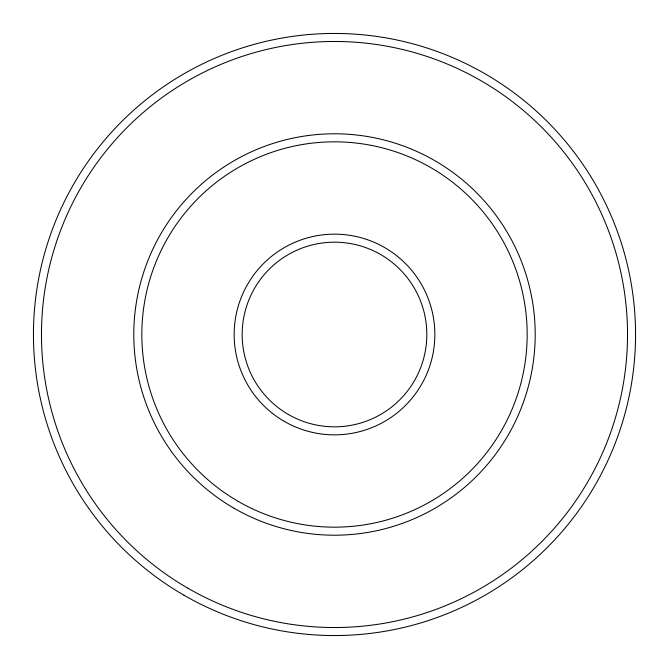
<?xml version="1.0" encoding="UTF-8"?>
<svg xmlns="http://www.w3.org/2000/svg" width="669" height="669" viewBox="0 0 669 669"><rect width="100%" height="100%" fill="white"/><g stroke="black" fill="none" stroke-linecap="round" stroke-linejoin="round"><path stroke-width="1" d="M284.325 421.403A100.35 100.35 0 0 0 434.85 334.5A100.35 100.35 0 0 0 284.325 247.597A100.35 100.35 0 0 0 284.325 421.403M288.339 414.454A92.322 92.322 0 0 0 426.822 334.5A92.322 92.322 0 0 0 288.339 254.546A92.322 92.322 0 0 0 288.339 414.454M234.15 508.315A200.7 200.7 0 0 0 535.2 334.5A200.7 200.7 0 0 0 234.15 160.685A200.7 200.7 0 0 0 234.15 508.315M238.164 501.357A192.672 192.672 0 0 0 527.172 334.5A192.672 192.672 0 0 0 238.164 167.643A192.672 192.672 0 0 0 238.164 501.357M183.975 595.218A301.05 301.05 0 0 0 635.55 334.5A301.05 301.05 0 0 0 183.975 73.782A301.05 301.05 0 0 0 183.975 595.218M187.989 588.268A293.022 293.022 0 0 0 627.522 334.5A293.022 293.022 0 0 0 187.989 80.732A293.022 293.022 0 0 0 187.989 588.268"/></g></svg>
